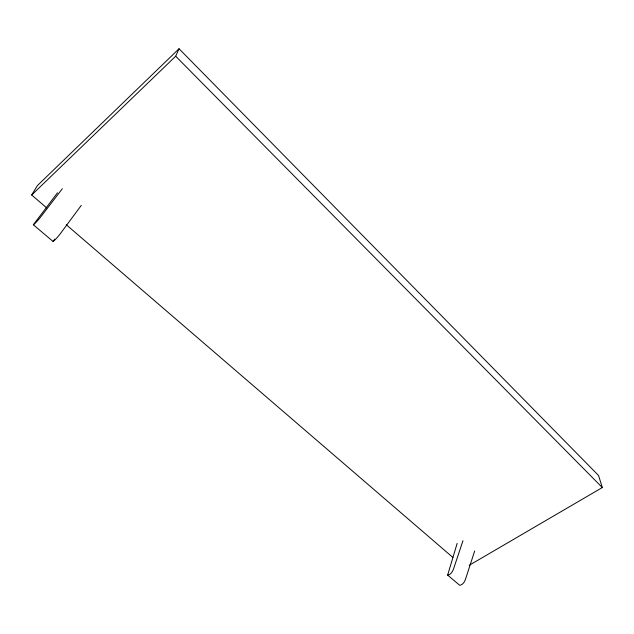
<?xml version="1.0" encoding="UTF-8"?>
<svg xmlns="http://www.w3.org/2000/svg" width="634" height="634" viewBox="0 0 634 634"><rect width="100%" height="100%" fill="white"/><g stroke="black" fill="none" stroke-linecap="round" stroke-linejoin="round"><path stroke-width="0.95" d="M474.676 550.962L465.554 579.048A9.565 6.039 -51.9 0 1 464.017 582.226L463.803 582.551A4.715 2.988 -51.9 0 1 460.379 585.158L459.674 585.261L447.644 575.093L457.146 543.401M462.979 540.691L453.572 568.825A9.645 5.952 -51.7 0 1 452.002 572.011L451.78 572.336A4.755 2.948 -51.7 0 1 448.349 574.983L447.644 575.093M46.718 207.912L31.7 194.987L175.681 56.22L179.042 48.739L598.567 475.516L602.3 487.546L469.192 565.314M31.7 194.987L37.358 185.619L179.042 48.739M57.512 192.752L33.348 224.777L53.042 241.435L54.754 239.081M81.318 205.345L60.499 233.447A12.204 1.886 -48 0 1 57.773 236.854L57.448 237.235A6.023 0.935 -48 0 1 53.621 241.023L53.042 241.435M62.362 188.694L40.885 216.709A12.331 1.617 -47.9 0 1 38.088 220.125L37.763 220.497A6.086 0.8 -47.9 0 1 33.911 224.349L33.348 224.777M66.237 224.713L452.914 557.468M175.681 56.22L602.3 487.546"/></g></svg>
